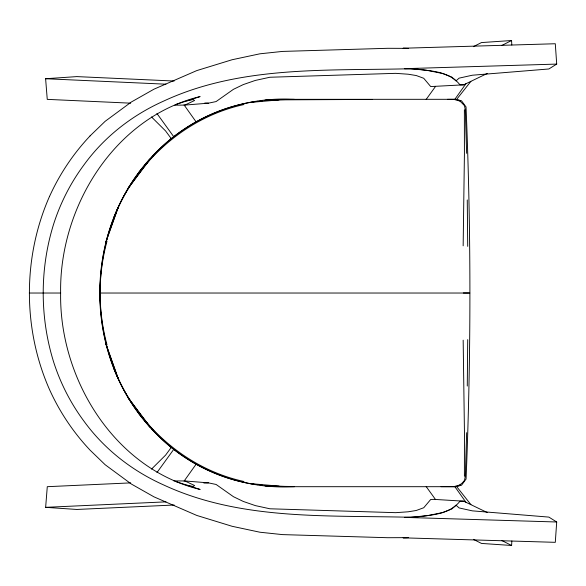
<?xml version="1.0" encoding="UTF-8"?>
<svg xmlns="http://www.w3.org/2000/svg" width="586" height="586" viewBox="0 0 586 586"><rect width="100%" height="100%" fill="white"/><g stroke="black" fill="none" stroke-linecap="round" stroke-linejoin="round"><path stroke-width="0.88" d="M464.405 476.25L464.442 431.875L463.167 340.18M447.448 99.327L455.659 99.312L461.526 100.799L466.038 106.938C471.181 230.906 471.188 355.101 466.068 479.07L461.548 485.208L455.688 486.695L441.09 486.673M467.276 386.057L467.723 339.624M463.16 245.827L464.42 154.133L464.376 109.758M466.668 432.673L465.299 476.279L464.5 480.366L462.515 482.776L458.611 485.94M176.342 481.729L200.126 489.471C114.072 468.668 59.179 378.49 60.636 293.029C59.171 207.569 114.05 117.383 200.104 96.573L176.32 104.323M408.64 537.633L387.69 537.714L282.481 534.608L259.95 532.227L232.144 526.301L196.815 515.453L154.03 496.877L131.411 484.073L105.158 464.735L90.068 450.136A220.329 213.795 -89.6 0 1 49.598 389.734C22.664 328.995 22.686 257.071 49.568 196.317M473.4 539.332L481.494 543.434L511.607 545.478L511.842 540.981M149.606 426.3C83.183 354.127 83.175 231.931 149.584 159.744M556.7 521.994L404.457 517.394L417.159 516.984L427.714 515.592L442.598 512.56L451.821 508.978L456.018 505.198L459.124 507.937L472.316 510.853L548.87 517.101L556.7 521.994L555.294 542.328L403.117 537.831L407.424 537.648M174.181 505.022L76.847 509.454L45.642 507.337L47.283 486.688L130.7 482.886M106.989 241.183C88.977 307.745 106.454 383.178 155.07 432.68C190.948 470.016 242.963 489.625 294.487 486.695L454.707 486.695M454.677 99.312L294.458 99.334C240.333 96.141 185.806 118.269 149.796 158.96C105.077 208.528 89.724 280.76 106.996 344.868M113.918 217.274C136.003 161.897 185.308 117.259 243.996 104.542M184.055 481.157L196.508 463.636M454.846 99.32L465.936 83.725M173.786 449.308L156.967 472.565M426.161 99.422L435.581 86.376M171.537 447.045L165.611 455.102L151.532 469.093M149.796 158.96L127.689 188.882L149.935 159.48M487.281 73.448L470.902 81.344L456.377 99.73M138.626 172.702L149.767 159.582M150.946 158.205L155.048 153.371M152.587 156.469C179.726 126.51 217.904 106.154 258.118 101.283M90.046 135.923L105.136 121.324L131.381 101.979L154.001 89.167L196.779 70.591L232.115 59.735L259.913 53.809L282.452 51.422L387.661 48.301L408.603 48.382M556.7 64.086L548.87 68.972L472.316 75.22L459.124 78.136L456.018 80.875L451.821 77.096L442.598 73.514L427.714 70.481L417.159 69.089L404.457 68.679L556.7 64.086L555.294 43.745L403.117 48.242L407.424 48.426M473.363 46.675L481.458 42.573L511.571 40.522L511.812 45.019M501.924 45.408L511.571 40.522M174.775 105.172L184.81 105.092L208.433 103.165L216.073 101.576L233.44 89.321L243.249 84.596L255.328 80.428L269.89 77.249L395.653 73.345L408.164 74.217L416.221 75.528L423.715 78.268L430.703 86.567L463.636 84.831L470.902 81.344M184.81 105.092L194.581 100.506L193.153 99.539L186.553 100.909M454.67 486.417L460.083 484.9M259.884 101.07L262.543 100.748M264.315 100.536L267.861 100.111M269.633 99.898L372.645 99.437M279.031 99.906L249.101 102.535M130.678 103.165L47.254 99.371L45.613 78.729L76.817 76.605L174.152 81.029M173.888 480.916L184.839 480.952L208.455 482.871L216.102 484.461L233.47 496.716L243.278 501.44L255.357 505.608L269.919 508.787L395.682 512.669L408.193 511.798L416.25 510.487L423.744 507.74L430.732 499.448L434.05 499.367L463.658 501.177L487.31 512.56M203.891 483.084L208.455 482.871M45.642 507.337L165.984 501.858M265.004 100.096L294.458 99.334M463.658 501.177L459.981 501.206C448.437 515.834 427.626 515.27 410.735 517.299C327.955 515.087 240.817 520.815 163.611 484.937C132.114 470.851 104.205 449.103 83.901 421.092A201.276 194.53 -89.7 0 1 53.641 362.002C39.753 317.392 39.723 268.674 53.648 224.064A201.276 194.501 89.8 0 1 83.901 164.974C104.176 136.948 132.092 115.208 163.589 101.114C240.78 65.222 327.926 70.935 410.705 68.716C427.597 70.745 448.407 70.174 459.951 84.802L463.636 84.831M60.636 293.029L29.3 293.029M99.422 293.029L469.804 293.029M463.314 292.978L468.668 292.978M291.476 486.483L269.663 486.138M265.033 485.94L294.487 486.695M45.613 78.729L165.955 84.194M204.778 103.004L208.433 103.165M249.123 483.501L279.061 486.124M258.14 484.754C217.633 479.853 179.199 459.234 152.001 428.923M259.913 484.966L262.572 485.281M264.345 485.501L267.89 485.926M186.582 485.135L193.175 486.505L194.611 485.538L184.839 480.952M466.646 153.334L465.269 109.729L464.478 105.641L460.054 101.107L454.648 99.591M244.018 481.494C185.33 468.785 136.025 424.154 113.926 368.777M501.96 540.592L511.607 545.478M458.582 100.067L460.054 101.107M151.51 116.958L165.589 130.949L171.515 138.999M138.64 413.35L155.07 432.68M456.406 486.277L470.932 504.663M149.95 426.571L127.704 397.169L149.818 427.084M156.938 113.479L173.764 136.743M426.19 486.592L435.61 499.638M184.026 104.887L196.478 122.408M454.875 486.688L465.965 502.283M467.262 199.951L467.716 246.376M49.583 196.325A220.329 213.795 89.6 0 1 90.054 135.93M108.278 234.818L105.927 241.952L118.138 207.539L108.278 234.818M118.152 378.519L105.934 344.107L118.152 378.519"/></g></svg>
